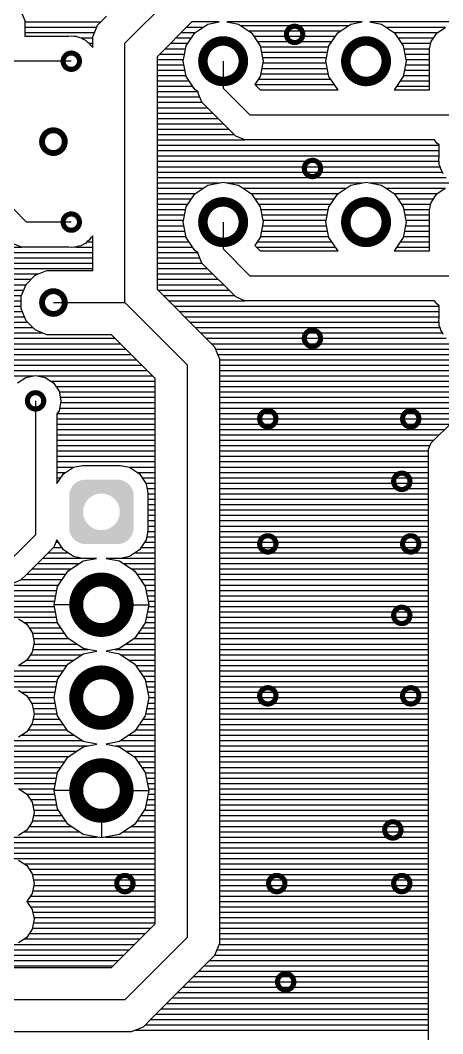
# Model space of a CAD drawing. Extents: x 295 to 953, y 10 to 290.
# Drawn here: x 726.1 to 756.1, y 118.4 to 190.4 of the extents above; entities that cross this region are included whole.
import ezdxf

# ---------------------------------------------------------------- set-up
doc = ezdxf.new("R2010")
doc.units = 0
doc.header["$LTSCALE"] = 5
doc.header["$MEASUREMENT"] = 0
doc.layers.get('0').update_dxf_attribs({"linetype": 'CONTINUOUS', "lineweight": 25})
doc.layers.add('130409_DV-DPH-A6_TOP', color=5, linetype='CONTINUOUS')

msp = doc.modelspace()

# ---------------------------------------------------------------- linework, layer by layer
for points, const_width in [([(744.997, 189.38, 1), (746.158, 189.38, 1)], 0.363), ([(739.059, 187.475, 1), (741.936, 187.475, 1)], 0.678), ([(749.219, 187.475, 1), (752.096, 187.475, 1)], 0.678), ([(729.122, 187.475, 1), (730.283, 187.475, 1)], 0.363), ([(727.625, 181.76, 1), (729.24, 181.76, 1)], 0.417), ([(746.267, 179.855, 1), (747.428, 179.855, 1)], 0.363), ([(739.059, 176.045, 1), (741.936, 176.045, 1)], 0.678), ([(749.219, 176.045, 1), (752.096, 176.045, 1)], 0.678), ([(729.122, 176.045, 1), (730.283, 176.045, 1)], 0.363), ([(727.625, 170.33, 1), (729.24, 170.33, 1)], 0.417), ([(746.267, 167.79, 1), (747.428, 167.79, 1)], 0.363), ([(726.582, 163.345, 1), (727.743, 163.345, 1)], 0.363), ([(743.092, 162.075, 1), (744.253, 162.075, 1)], 0.363), ([(753.252, 162.075, 1), (754.413, 162.075, 1)], 0.363), ([(752.617, 157.63, 1), (753.778, 157.63, 1)], 0.363), ([(743.092, 153.185, 1), (744.253, 153.185, 1)], 0.363), ([(753.252, 153.185, 1), (754.413, 153.185, 1)], 0.363), ([(730.053, 148.862, 1), (733.64, 148.862, 1)], 0.986), ([(752.617, 148.105, 1), (753.778, 148.105, 1)], 0.363), ([(730.053, 142.263, 1), (733.64, 142.263, 1)], 0.986), ([(743.092, 142.39, 1), (744.253, 142.39, 1)], 0.363), ([(753.252, 142.39, 1), (754.413, 142.39, 1)], 0.363), ([(730.053, 135.664, 1), (733.64, 135.664, 1)], 0.986), ([(751.982, 132.865, 1), (753.143, 132.865, 1)], 0.363), ([(732.932, 129.055, 1), (734.093, 129.055, 1)], 0.363), ([(743.727, 129.055, 1), (744.888, 129.055, 1)], 0.363), ([(752.617, 129.055, 1), (753.778, 129.055, 1)], 0.363), ([(744.362, 122.07, 1), (745.523, 122.07, 1)], 0.363)]:
    msp.add_lwpolyline(points, format="xyb", close=True, dxfattribs=dict(const_width=const_width))
for points in [[(730.282, 157.666), (730.303, 157.674), (733.411, 157.666), (733.388, 157.674)], [(730.303, 157.674), (730.347, 157.689), (733.388, 157.674), (733.347, 157.689)], [(730.347, 157.689), (730.368, 157.696), (733.347, 157.689), (733.323, 157.696)], [(730.368, 157.696), (730.412, 157.709), (733.323, 157.696), (733.282, 157.709)], [(730.412, 157.709), (730.433, 157.714), (733.282, 157.709), (733.257, 157.714)], [(730.433, 157.714), (730.479, 157.724), (733.257, 157.714), (733.216, 157.724)], [(730.479, 157.724), (730.5, 157.729), (733.216, 157.724), (733.19, 157.729)], [(730.5, 157.729), (730.547, 157.736), (733.19, 157.729), (733.148, 157.736)], [(730.547, 157.736), (730.567, 157.739), (733.148, 157.736), (733.121, 157.739)], [(730.567, 157.739), (730.617, 157.743), (733.121, 157.739), (733.081, 157.743)], [(730.617, 157.743), (730.635, 157.745), (733.081, 157.743), (733.048, 157.745)], [(730.635, 157.745), (730.695, 157.747), (733.048, 157.745), (733.013, 157.747)], [(730.695, 157.747), (730.703, 157.747), (733.013, 157.747), (732.989, 157.747)], [(729.611, 156.94), (729.618, 156.962), (734.082, 156.94), (734.074, 156.962)], [(729.618, 156.962), (729.633, 157.004), (734.074, 156.962), (734.06, 157.004)], [(729.633, 157.004), (729.641, 157.026), (734.06, 157.004), (734.051, 157.026)], [(729.641, 157.026), (729.659, 157.067), (734.051, 157.026), (734.034, 157.067)], [(729.659, 157.067), (729.668, 157.088), (734.034, 157.067), (734.024, 157.088)], [(729.668, 157.088), (729.688, 157.129), (734.024, 157.088), (734.005, 157.129)], [(729.688, 157.129), (729.699, 157.149), (734.005, 157.129), (733.993, 157.149)], [(729.699, 157.149), (729.722, 157.188), (733.993, 157.149), (733.972, 157.188)], [(729.722, 157.188), (729.733, 157.208), (733.972, 157.188), (733.959, 157.208)], [(729.733, 157.208), (729.758, 157.246), (733.959, 157.208), (733.935, 157.246)], [(729.758, 157.246), (729.771, 157.265), (733.935, 157.246), (733.921, 157.265)], [(729.771, 157.265), (729.798, 157.301), (733.921, 157.265), (733.895, 157.301)], [(729.798, 157.301), (729.812, 157.319), (733.895, 157.301), (733.88, 157.319)], [(729.812, 157.319), (729.841, 157.354), (733.88, 157.319), (733.852, 157.354)], [(729.841, 157.354), (729.856, 157.371), (733.852, 157.354), (733.836, 157.371)], [(729.856, 157.371), (729.888, 157.404), (733.836, 157.371), (733.806, 157.404)], [(729.888, 157.404), (729.903, 157.42), (733.806, 157.404), (733.789, 157.42)], [(729.903, 157.42), (729.937, 157.451), (733.789, 157.42), (733.757, 157.451)], [(729.937, 157.451), (729.953, 157.466), (733.757, 157.451), (733.738, 157.466)], [(729.953, 157.466), (729.989, 157.495), (733.738, 157.466), (733.705, 157.495)], [(729.989, 157.495), (730.006, 157.51), (733.705, 157.495), (733.686, 157.51)], [(730.006, 157.51), (730.043, 157.536), (733.686, 157.51), (733.65, 157.536)], [(730.043, 157.536), (730.061, 157.55), (733.65, 157.536), (733.63, 157.55)], [(730.061, 157.55), (730.1, 157.574), (733.63, 157.55), (733.594, 157.574)], [(730.1, 157.574), (730.119, 157.586), (733.594, 157.574), (733.573, 157.586)], [(730.119, 157.586), (730.159, 157.608), (733.573, 157.586), (733.535, 157.608)], [(730.159, 157.608), (730.179, 157.619), (733.535, 157.608), (733.513, 157.619)], [(730.179, 157.619), (730.22, 157.639), (733.513, 157.619), (733.474, 157.639)], [(730.22, 157.639), (730.24, 157.649), (733.474, 157.639), (733.452, 157.649)], [(730.24, 157.649), (730.282, 157.666), (733.452, 157.649), (733.411, 157.666)], [(729.56, 156.604), (729.561, 156.627), (731.226, 156.604), (731.272, 156.627)], [(729.56, 156.567), (729.56, 156.604), (731.163, 156.567), (731.226, 156.604)], [(729.56, 156.527), (729.56, 156.567), (731.102, 156.527), (731.163, 156.567)], [(729.56, 156.484), (729.56, 156.527), (731.043, 156.484), (731.102, 156.527)], [(729.56, 156.437), (729.56, 156.484), (730.988, 156.437), (731.043, 156.484)], [(729.56, 156.388), (729.56, 156.437), (730.934, 156.388), (730.988, 156.437)], [(729.56, 156.336), (729.56, 156.388), (730.884, 156.336), (730.934, 156.388)], [(729.56, 156.28), (729.56, 156.336), (730.837, 156.28), (730.884, 156.336)], [(729.56, 156.223), (729.56, 156.28), (730.792, 156.223), (730.837, 156.28)], [(729.561, 156.636), (729.562, 156.666), (731.29, 156.636), (731.357, 156.666)], [(729.561, 156.627), (729.561, 156.636), (731.272, 156.627), (731.29, 156.636)], [(729.562, 156.666), (729.564, 156.691), (731.357, 156.666), (731.425, 156.691)], [(729.564, 156.695), (729.566, 156.713), (731.438, 156.695), (731.494, 156.713)], [(729.564, 156.691), (729.564, 156.695), (731.425, 156.691), (731.438, 156.695)], [(729.566, 156.713), (729.568, 156.731), (731.494, 156.713), (731.565, 156.731)], [(729.568, 156.731), (729.569, 156.744), (731.565, 156.731), (731.636, 156.744)], [(729.569, 156.744), (729.57, 156.754), (731.636, 156.744), (731.708, 156.754)], [(729.57, 156.754), (729.571, 156.76), (731.708, 156.754), (731.781, 156.76)], [(729.571, 156.763), (729.579, 156.807), (734.121, 156.763), (734.114, 156.807)], [(729.571, 156.761), (729.571, 156.763), (734.121, 156.761), (734.121, 156.763)], [(729.571, 156.76), (729.571, 156.761), (731.781, 156.76), (731.853, 156.761)], [(729.579, 156.807), (729.583, 156.83), (734.114, 156.807), (734.109, 156.83)], [(729.583, 156.83), (729.593, 156.874), (734.109, 156.83), (734.1, 156.874)], [(729.593, 156.874), (729.598, 156.896), (734.1, 156.874), (734.094, 156.896)], [(729.598, 156.896), (729.611, 156.94), (734.094, 156.896), (734.082, 156.94)], [(731.926, 156.759), (731.853, 156.761), (734.121, 156.759), (734.121, 156.761)], [(731.999, 156.752), (731.926, 156.759), (734.122, 156.752), (734.121, 156.759)], [(732.07, 156.742), (731.999, 156.752), (734.124, 156.742), (734.122, 156.752)], [(732.08, 156.74), (732.07, 156.742), (734.124, 156.74), (734.124, 156.742)], [(732.142, 156.727), (732.08, 156.74), (734.125, 156.727), (734.124, 156.74)], [(732.212, 156.709), (732.142, 156.727), (734.127, 156.709), (734.125, 156.727)], [(732.281, 156.686), (732.212, 156.709), (734.129, 156.686), (734.127, 156.709)], [(732.319, 156.672), (732.281, 156.686), (734.13, 156.672), (734.129, 156.686)], [(732.349, 156.66), (732.319, 156.672), (734.131, 156.66), (734.13, 156.672)], [(732.415, 156.63), (732.349, 156.66), (734.132, 156.63), (734.131, 156.66)], [(732.466, 156.604), (732.415, 156.63), (734.132, 156.604), (734.132, 156.63)], [(732.48, 156.597), (732.466, 156.604), (734.132, 156.597), (734.132, 156.604)], [(732.542, 156.56), (732.48, 156.597), (734.132, 156.56), (734.132, 156.597)], [(732.602, 156.519), (732.542, 156.56), (734.132, 156.519), (734.132, 156.56)], [(732.66, 156.475), (732.602, 156.519), (734.132, 156.475), (734.132, 156.519)], [(732.716, 156.428), (732.66, 156.475), (734.132, 156.428), (734.132, 156.475)], [(732.768, 156.378), (732.716, 156.428), (734.132, 156.378), (734.132, 156.428)], [(732.818, 156.325), (732.768, 156.378), (734.132, 156.325), (734.132, 156.378)], [(732.865, 156.269), (732.818, 156.325), (734.132, 156.269), (734.132, 156.325)], [(732.909, 156.211), (732.865, 156.269), (734.132, 156.211), (734.132, 156.269)], [(729.56, 156.163), (729.56, 156.223), (730.751, 156.163), (730.792, 156.223)], [(729.56, 156.1), (729.56, 156.163), (730.714, 156.1), (730.751, 156.163)], [(729.56, 156.036), (729.56, 156.1), (730.68, 156.036), (730.714, 156.1)], [(729.56, 155.97), (729.56, 156.036), (730.65, 155.97), (730.68, 156.036)], [(729.56, 155.902), (729.56, 155.97), (730.623, 155.902), (730.65, 155.97)], [(729.56, 155.833), (729.56, 155.902), (730.6, 155.833), (730.623, 155.902)], [(729.56, 155.763), (729.56, 155.833), (730.581, 155.763), (730.6, 155.833)], [(729.56, 155.692), (729.56, 155.763), (730.567, 155.692), (730.581, 155.763)], [(729.56, 155.62), (729.56, 155.692), (730.556, 155.62), (730.567, 155.692)], [(729.56, 155.548), (729.56, 155.62), (730.549, 155.548), (730.556, 155.62)], [(729.56, 155.475), (729.56, 155.548), (730.546, 155.475), (730.549, 155.548)], [(732.949, 156.151), (732.909, 156.211), (734.132, 156.151), (734.132, 156.211)], [(732.986, 156.088), (732.949, 156.151), (734.132, 156.088), (734.132, 156.151)], [(733.019, 156.023), (732.986, 156.088), (734.132, 156.023), (734.132, 156.088)], [(733.048, 155.957), (733.019, 156.023), (734.132, 155.957), (734.132, 156.023)], [(733.074, 155.889), (733.048, 155.957), (734.132, 155.889), (734.132, 155.957)], [(733.096, 155.82), (733.074, 155.889), (734.132, 155.82), (734.132, 155.889)], [(733.114, 155.749), (733.096, 155.82), (734.132, 155.749), (734.132, 155.82)], [(733.129, 155.678), (733.114, 155.749), (734.132, 155.678), (734.132, 155.749)], [(733.139, 155.606), (733.129, 155.678), (734.132, 155.606), (734.132, 155.678)], [(733.145, 155.534), (733.139, 155.606), (734.132, 155.534), (734.132, 155.606)], [(733.147, 155.461), (733.145, 155.534), (734.132, 155.461), (734.132, 155.534)], [(729.56, 155.461), (729.56, 155.475), (730.546, 155.461), (730.546, 155.475)], [(729.56, 155.388), (729.56, 155.461), (730.548, 155.388), (730.546, 155.461)], [(729.56, 155.316), (729.56, 155.388), (730.554, 155.316), (730.548, 155.388)], [(729.56, 155.244), (729.56, 155.316), (730.564, 155.244), (730.554, 155.316)], [(729.56, 155.172), (729.56, 155.244), (730.578, 155.172), (730.564, 155.244)], [(729.56, 155.102), (729.56, 155.172), (730.596, 155.102), (730.578, 155.172)], [(729.56, 155.033), (729.56, 155.102), (730.618, 155.033), (730.596, 155.102)], [(729.56, 154.965), (729.56, 155.033), (730.644, 154.965), (730.618, 155.033)], [(729.56, 154.898), (729.56, 154.965), (730.674, 154.898), (730.644, 154.965)], [(729.56, 154.834), (729.56, 154.898), (730.707, 154.834), (730.674, 154.898)], [(729.56, 154.771), (729.56, 154.834), (730.744, 154.771), (730.707, 154.834)], [(732.941, 154.759), (732.979, 154.821), (734.132, 154.759), (734.132, 154.821)], [(732.979, 154.821), (733.013, 154.886), (734.132, 154.821), (734.132, 154.886)], [(733.013, 154.886), (733.043, 154.952), (734.132, 154.886), (734.132, 154.952)], [(733.043, 154.952), (733.07, 155.019), (734.132, 154.952), (734.132, 155.019)], [(733.07, 155.019), (733.092, 155.088), (734.132, 155.019), (734.132, 155.088)], [(733.092, 155.088), (733.111, 155.159), (734.132, 155.088), (734.132, 155.159)], [(733.111, 155.159), (733.126, 155.23), (734.132, 155.159), (734.132, 155.23)], [(733.126, 155.23), (733.137, 155.302), (734.132, 155.23), (734.132, 155.302)], [(733.137, 155.302), (733.144, 155.374), (734.132, 155.302), (734.132, 155.374)], [(733.144, 155.374), (733.147, 155.447), (734.132, 155.374), (734.132, 155.447)], [(733.147, 155.447), (733.147, 155.461), (734.132, 155.447), (734.132, 155.461)], [(729.56, 154.711), (729.56, 154.771), (730.784, 154.711), (730.744, 154.771)], [(729.56, 154.652), (729.56, 154.711), (730.828, 154.652), (730.784, 154.711)], [(729.56, 154.597), (729.56, 154.652), (730.874, 154.597), (730.828, 154.652)], [(729.56, 154.544), (729.56, 154.597), (730.924, 154.544), (730.874, 154.597)], [(729.56, 154.494), (729.56, 154.544), (730.977, 154.494), (730.924, 154.544)], [(729.56, 154.447), (729.56, 154.494), (731.032, 154.447), (730.977, 154.494)], [(729.56, 154.403), (729.56, 154.447), (731.09, 154.403), (731.032, 154.447)], [(729.56, 154.362), (729.56, 154.403), (731.151, 154.362), (731.09, 154.403)], [(729.56, 154.325), (729.56, 154.362), (731.213, 154.325), (731.151, 154.362)], [(729.56, 154.318), (729.56, 154.325), (731.227, 154.318), (731.213, 154.325)], [(729.561, 154.291), (729.56, 154.318), (731.277, 154.291), (731.227, 154.318)], [(729.562, 154.261), (729.561, 154.291), (731.344, 154.261), (731.277, 154.291)], [(729.562, 154.25), (729.562, 154.261), (731.374, 154.25), (731.344, 154.261)], [(729.564, 154.235), (729.562, 154.25), (731.411, 154.235), (731.374, 154.25)], [(729.566, 154.213), (729.564, 154.235), (731.481, 154.213), (731.411, 154.235)], [(729.567, 154.194), (729.566, 154.213), (731.551, 154.194), (731.481, 154.213)], [(729.568, 154.182), (729.567, 154.194), (731.612, 154.182), (731.551, 154.194)], [(729.569, 154.18), (729.568, 154.182), (731.622, 154.18), (731.612, 154.182)], [(729.57, 154.169), (729.569, 154.18), (731.694, 154.169), (731.622, 154.18)], [(729.571, 154.163), (729.57, 154.169), (731.767, 154.163), (731.694, 154.169)], [(729.572, 154.16), (729.571, 154.163), (731.839, 154.16), (731.767, 154.163)], [(729.572, 154.159), (729.572, 154.16), (734.121, 154.159), (734.121, 154.16)], [(729.579, 154.114), (729.572, 154.159), (734.114, 154.114), (734.121, 154.159)], [(729.583, 154.092), (729.579, 154.114), (734.11, 154.092), (734.114, 154.114)], [(729.593, 154.048), (729.583, 154.092), (734.099, 154.048), (734.11, 154.092)], [(731.839, 154.16), (731.912, 154.162), (734.121, 154.16), (734.122, 154.162)], [(731.912, 154.162), (731.984, 154.168), (734.122, 154.162), (734.122, 154.168)], [(731.984, 154.168), (732.056, 154.177), (734.122, 154.168), (734.123, 154.177)], [(732.056, 154.177), (732.128, 154.191), (734.123, 154.177), (734.125, 154.191)], [(732.128, 154.191), (732.198, 154.209), (734.125, 154.191), (734.127, 154.209)], [(732.198, 154.209), (732.255, 154.226), (734.127, 154.209), (734.129, 154.226)], [(732.255, 154.226), (732.268, 154.231), (734.129, 154.226), (734.129, 154.231)], [(732.268, 154.231), (732.336, 154.256), (734.129, 154.231), (734.13, 154.256)], [(732.336, 154.256), (732.402, 154.285), (734.13, 154.256), (734.132, 154.285)], [(732.402, 154.285), (732.421, 154.295), (734.132, 154.285), (734.132, 154.295)], [(732.421, 154.295), (732.467, 154.318), (734.132, 154.295), (734.132, 154.318)], [(732.467, 154.318), (732.53, 154.355), (734.132, 154.318), (734.132, 154.355)], [(732.53, 154.355), (732.591, 154.394), (734.132, 154.355), (734.132, 154.394)], [(732.591, 154.394), (732.649, 154.438), (734.132, 154.394), (734.132, 154.438)], [(732.649, 154.438), (732.705, 154.484), (734.132, 154.438), (734.132, 154.484)], [(732.705, 154.484), (732.758, 154.534), (734.132, 154.484), (734.132, 154.534)], [(732.758, 154.534), (732.809, 154.586), (734.132, 154.534), (734.132, 154.586)], [(732.809, 154.586), (732.856, 154.641), (734.132, 154.586), (734.132, 154.641)], [(732.856, 154.641), (732.9, 154.699), (734.132, 154.641), (734.132, 154.699)], [(732.9, 154.699), (732.941, 154.759), (734.132, 154.699), (734.132, 154.759)], [(729.599, 154.025), (729.593, 154.048), (734.094, 154.025), (734.099, 154.048)], [(729.611, 153.982), (729.599, 154.025), (734.081, 153.982), (734.094, 154.025)], [(729.618, 153.96), (729.611, 153.982), (734.075, 153.96), (734.081, 153.982)], [(729.633, 153.918), (729.618, 153.96), (734.059, 153.918), (734.075, 153.96)], [(729.642, 153.896), (729.633, 153.918), (734.052, 153.896), (734.059, 153.918)], [(729.658, 153.854), (729.642, 153.896), (734.034, 153.854), (734.052, 153.896)], [(729.669, 153.833), (729.658, 153.854), (734.025, 153.833), (734.034, 153.854)], [(729.688, 153.793), (729.669, 153.833), (734.004, 153.793), (734.025, 153.833)], [(729.699, 153.772), (729.688, 153.793), (733.994, 153.772), (734.004, 153.793)], [(729.721, 153.733), (729.699, 153.772), (733.971, 153.733), (733.994, 153.772)], [(729.734, 153.714), (729.721, 153.733), (733.959, 153.714), (733.971, 153.733)], [(729.758, 153.676), (729.734, 153.714), (733.934, 153.676), (733.959, 153.714)], [(729.771, 153.657), (729.758, 153.676), (733.922, 153.657), (733.934, 153.676)], [(729.798, 153.621), (729.771, 153.657), (733.895, 153.621), (733.922, 153.657)], [(729.813, 153.602), (729.798, 153.621), (733.881, 153.602), (733.895, 153.621)], [(729.841, 153.568), (729.813, 153.602), (733.851, 153.568), (733.881, 153.602)], [(729.857, 153.551), (729.841, 153.568), (733.836, 153.551), (733.851, 153.568)], [(729.887, 153.518), (729.857, 153.551), (733.805, 153.518), (733.836, 153.551)], [(729.904, 153.501), (729.887, 153.518), (733.789, 153.501), (733.805, 153.518)], [(729.936, 153.471), (729.904, 153.501), (733.756, 153.471), (733.789, 153.501)], [(729.954, 153.455), (729.936, 153.471), (733.739, 153.455), (733.756, 153.471)], [(729.988, 153.426), (729.954, 153.455), (733.704, 153.426), (733.739, 153.455)], [(730.007, 153.412), (729.988, 153.426), (733.686, 153.412), (733.704, 153.426)], [(730.042, 153.385), (730.007, 153.412), (733.65, 153.385), (733.686, 153.412)], [(730.062, 153.372), (730.042, 153.385), (733.631, 153.372), (733.65, 153.385)], [(730.099, 153.348), (730.062, 153.372), (733.593, 153.348), (733.631, 153.372)], [(730.12, 153.336), (730.099, 153.348), (733.574, 153.336), (733.593, 153.348)], [(730.158, 153.313), (730.12, 153.336), (733.534, 153.313), (733.574, 153.336)], [(730.18, 153.302), (730.158, 153.313), (733.514, 153.302), (733.534, 153.313)], [(730.219, 153.283), (730.18, 153.302), (733.473, 153.283), (733.514, 153.302)], [(730.241, 153.273), (730.219, 153.283), (733.453, 153.273), (733.473, 153.283)], [(730.281, 153.256), (730.241, 153.273), (733.41, 153.256), (733.453, 153.273)], [(730.304, 153.247), (730.281, 153.256), (733.39, 153.247), (733.41, 153.256)], [(730.345, 153.232), (730.304, 153.247), (733.346, 153.232), (733.39, 153.247)], [(730.369, 153.225), (730.345, 153.232), (733.325, 153.225), (733.346, 153.232)], [(730.411, 153.213), (730.369, 153.225), (733.28, 153.213), (733.325, 153.225)], [(730.435, 153.207), (730.411, 153.213), (733.259, 153.207), (733.28, 153.213)], [(730.477, 153.197), (730.435, 153.207), (733.213, 153.197), (733.259, 153.207)], [(730.503, 153.193), (730.477, 153.197), (733.193, 153.193), (733.213, 153.197)], [(730.544, 153.186), (730.503, 153.193), (733.145, 153.186), (733.193, 153.193)], [(730.572, 153.183), (730.544, 153.186), (733.125, 153.183), (733.145, 153.186)], [(730.612, 153.179), (730.572, 153.183), (733.076, 153.179), (733.125, 153.183)], [(730.644, 153.177), (730.612, 153.179), (733.057, 153.177), (733.076, 153.179)], [(730.68, 153.175), (730.644, 153.177), (732.997, 153.175), (733.057, 153.177)], [(730.703, 153.175), (730.68, 153.175), (732.989, 153.175), (732.997, 153.175)]]:
    msp.add_solid(points)
at = {"layer": '130409_DV-DPH-A6_TOP', "color": 7}
for p, q in [((733.513, 188.745), (737.323, 192.555)), ((726.126, 191.021), (726.401, 190.366)), ((726.401, 190.366), (726.401, 189.253)), ((726.401, 190.269), (731.801, 190.269)), ((731.572, 190.035), (732.217, 190.68)), ((738.267, 190.269), (735.799, 187.795)), ((740.218, 190.269), (738.267, 190.269)), ((738.481, 189.487), (739.405, 190.106)), ((739.405, 190.106), (740.218, 190.269)), ((750.378, 190.269), (740.772, 190.269)), ((740.772, 190.269), (741.585, 190.106)), ((741.585, 190.106), (742.509, 189.487)), ((748.641, 189.487), (749.565, 190.106)), ((749.565, 190.106), (750.378, 190.269)), ((767.62, 190.269), (750.932, 190.269)), ((750.932, 190.269), (751.745, 190.106)), ((751.745, 190.106), (752.669, 189.487)), ((726.401, 189.888), (731.511, 189.888)), ((726.401, 189.507), (731.354, 189.507)), ((731.227, 189.197), (731.572, 190.035)), ((737.505, 189.507), (738.506, 189.507)), ((737.861, 188.562), (738.481, 189.487)), ((737.886, 189.888), (739.075, 189.888)), ((741.722, 190.015), (749.428, 190.015)), ((742.291, 189.634), (748.859, 189.634)), ((742.509, 189.487), (743.129, 188.562)), ((748.021, 188.562), (748.641, 189.487)), ((752.075, 189.888), (756.312, 189.888)), ((752.644, 189.507), (755.717, 189.507)), ((752.669, 189.487), (753.289, 188.562)), ((755.275, 188.877), (755.677, 189.477)), ((755.677, 189.477), (756.276, 189.878)), ((726.401, 189.253), (729.525, 189.253)), ((729.525, 189.253), (729.703, 189.283)), ((729.703, 189.283), (729.875, 189.253)), ((729.875, 189.253), (730.053, 189.253)), ((730.053, 189.253), (730.221, 189.182)), ((730.221, 189.182), (730.393, 189.146)), ((730.393, 189.146), (730.541, 189.05)), ((730.429, 189.126), (731.227, 189.126)), ((730.541, 189.05), (730.708, 188.979)), ((730.708, 188.979), (730.835, 188.852)), ((730.835, 188.852), (730.983, 188.755)), ((730.983, 188.755), (731.079, 188.608)), ((730.988, 188.745), (731.227, 188.745)), ((731.227, 188.44), (731.227, 189.197)), ((733.513, 170.33), (733.513, 188.745)), ((736.743, 188.745), (737.983, 188.745)), ((737.124, 189.126), (738.237, 189.126)), ((742.667, 189.253), (748.483, 189.253)), ((742.921, 188.872), (748.229, 188.872)), ((752.913, 189.126), (755.438, 189.126)), ((753.167, 188.745), (755.25, 188.745)), ((755.169, 188.349), (755.275, 188.877)), ((731.079, 188.608), (731.206, 188.481)), ((731.206, 188.481), (731.227, 188.44)), ((735.981, 187.983), (737.749, 187.983)), ((736.362, 188.364), (737.825, 188.364)), ((737.648, 187.475), (737.861, 188.562)), ((743.129, 188.562), (743.342, 187.475)), ((743.139, 188.491), (748.011, 188.491)), ((743.215, 188.11), (747.935, 188.11)), ((747.808, 187.475), (748.021, 188.562)), ((753.289, 188.562), (753.502, 187.475)), ((753.325, 188.364), (755.174, 188.364)), ((753.401, 187.983), (755.169, 187.983)), ((755.169, 185.443), (755.169, 188.349)), ((729.703, 187.475), (724.623, 187.475)), ((735.799, 187.795), (735.799, 171.275)), ((735.799, 187.602), (737.673, 187.602)), ((735.799, 187.221), (737.698, 187.221)), ((737.861, 186.383), (737.648, 187.475)), ((740.498, 187.475), (740.498, 185.57)), ((743.342, 187.475), (743.129, 186.383)), ((743.292, 187.729), (747.858, 187.729)), ((743.317, 187.348), (747.833, 187.348)), ((748.021, 186.383), (747.808, 187.475)), ((753.502, 187.475), (753.289, 186.383)), ((753.452, 187.221), (755.169, 187.221)), ((753.477, 187.602), (755.169, 187.602)), ((735.799, 186.84), (737.775, 186.84)), ((743.165, 186.586), (747.985, 186.586)), ((743.241, 186.967), (747.909, 186.967)), ((753.375, 186.84), (755.169, 186.84)), ((735.799, 186.459), (737.851, 186.459)), ((735.799, 186.078), (738.069, 186.078)), ((738.481, 185.458), (737.861, 186.383)), ((743.129, 186.383), (742.753, 185.824)), ((742.753, 185.824), (748.397, 185.824)), ((742.753, 185.824), (743.134, 185.443)), ((743.007, 186.205), (748.143, 186.205)), ((748.641, 185.458), (748.021, 186.383)), ((753.289, 186.383), (752.669, 185.458)), ((753.081, 186.078), (755.169, 186.078)), ((753.299, 186.459), (755.169, 186.459)), ((735.799, 185.697), (738.323, 185.697)), ((735.799, 185.316), (738.699, 185.316)), ((738.72, 185.301), (738.481, 185.458)), ((738.72, 185.214), (738.72, 185.301)), ((738.989, 184.559), (738.72, 185.214)), ((740.498, 185.57), (742.403, 183.665)), ((743.134, 185.443), (748.666, 185.443)), ((743.134, 185.443), (748.666, 185.443)), ((748.666, 185.443), (748.641, 185.458)), ((752.669, 185.458), (752.644, 185.443)), ((752.644, 185.443), (755.169, 185.443)), ((752.827, 185.697), (755.169, 185.697)), ((735.799, 184.935), (738.831, 184.935)), ((735.799, 184.554), (738.999, 184.554)), ((739.487, 184.061), (738.989, 184.559)), ((735.799, 184.173), (739.38, 184.173)), ((735.799, 183.792), (739.761, 183.792)), ((740.894, 182.654), (739.487, 184.061)), ((742.403, 183.665), (757.785, 183.665)), ((735.799, 183.411), (740.142, 183.411)), ((735.799, 183.03), (740.523, 183.03)), ((735.799, 182.649), (740.904, 182.649)), ((735.799, 182.268), (741.285, 182.268)), ((741.392, 182.156), (740.894, 182.654)), ((742.047, 181.887), (741.392, 182.156)), ((735.799, 181.887), (742.047, 181.887)), ((735.799, 181.506), (755.865, 181.506)), ((755.524, 181.887), (742.047, 181.887)), ((755.677, 181.658), (755.524, 181.887)), ((755.865, 181.531), (755.677, 181.658)), ((755.865, 180.663), (755.865, 181.531)), ((735.799, 181.125), (755.865, 181.125)), ((735.799, 180.744), (755.865, 180.744)), ((735.799, 180.363), (755.854, 180.363)), ((755.829, 180.49), (755.865, 180.663)), ((755.865, 180.312), (755.829, 180.49)), ((755.865, 180.134), (755.865, 180.312)), ((755.931, 179.967), (755.865, 180.134)), ((735.799, 179.982), (755.926, 179.982)), ((735.799, 179.601), (756.083, 179.601)), ((755.966, 179.794), (755.931, 179.967)), ((756.063, 179.647), (755.966, 179.794)), ((756.134, 179.479), (756.063, 179.647)), ((735.799, 179.22), (756.352, 179.22)), ((735.799, 178.839), (740.218, 178.839)), ((738.481, 178.057), (739.405, 178.676)), ((739.405, 178.676), (740.498, 178.89)), ((740.498, 178.89), (741.585, 178.676)), ((740.772, 178.839), (750.378, 178.839)), ((741.585, 178.676), (742.509, 178.057)), ((748.641, 178.057), (749.565, 178.676)), ((749.565, 178.676), (750.658, 178.89)), ((750.658, 178.89), (751.745, 178.676)), ((750.932, 178.839), (756.911, 178.839)), ((751.745, 178.676), (752.669, 178.057)), ((726.528, 176.045), (724.623, 177.95)), ((735.799, 178.458), (739.075, 178.458)), ((735.799, 178.077), (738.506, 178.077)), ((737.861, 177.132), (738.481, 178.057)), ((741.915, 178.458), (749.235, 178.458)), ((742.484, 178.077), (748.666, 178.077)), ((742.509, 178.057), (743.129, 177.132)), ((748.021, 177.132), (748.641, 178.057)), ((752.075, 178.458), (756.312, 178.458)), ((752.644, 178.077), (755.717, 178.077)), ((752.669, 178.057), (753.289, 177.132)), ((755.275, 177.447), (755.677, 178.047)), ((755.677, 178.047), (756.276, 178.448)), ((735.799, 177.696), (738.237, 177.696)), ((735.799, 177.315), (737.983, 177.315)), ((737.648, 176.045), (737.861, 177.132)), ((742.753, 177.696), (748.397, 177.696)), ((743.007, 177.315), (748.143, 177.315)), ((743.129, 177.132), (743.342, 176.045)), ((747.808, 176.045), (748.021, 177.132)), ((752.913, 177.696), (755.438, 177.696)), ((753.167, 177.315), (755.25, 177.315)), ((753.289, 177.132), (753.502, 176.045)), ((755.169, 176.919), (755.275, 177.447)), ((735.799, 176.934), (737.825, 176.934)), ((735.799, 176.553), (737.749, 176.553)), ((743.165, 176.934), (747.985, 176.934)), ((743.241, 176.553), (747.909, 176.553)), ((753.325, 176.934), (755.174, 176.934)), ((753.401, 176.553), (755.169, 176.553)), ((755.169, 174.013), (755.169, 176.919)), ((729.703, 176.045), (726.528, 176.045)), ((735.799, 176.172), (737.673, 176.172)), ((735.799, 175.791), (737.698, 175.791)), ((737.861, 174.953), (737.648, 176.045)), ((740.498, 176.045), (740.498, 174.14)), ((743.342, 176.045), (743.129, 174.953)), ((743.292, 175.791), (747.858, 175.791)), ((743.317, 176.172), (747.833, 176.172)), ((748.021, 174.953), (747.808, 176.045)), ((753.502, 176.045), (753.289, 174.953)), ((753.452, 175.791), (755.169, 175.791)), ((753.477, 176.172), (755.169, 176.172)), ((731.206, 175.034), (731.079, 174.907)), ((731.196, 175.029), (731.227, 175.029)), ((731.227, 175.075), (731.206, 175.034)), ((731.227, 172.616), (731.227, 175.075)), ((735.799, 175.41), (737.775, 175.41)), ((735.799, 175.029), (737.851, 175.029)), ((738.481, 174.028), (737.861, 174.953)), ((743.129, 174.953), (742.753, 174.394)), ((743.139, 175.029), (748.011, 175.029)), ((743.215, 175.41), (747.935, 175.41)), ((748.641, 174.028), (748.021, 174.953)), ((753.289, 174.953), (752.669, 174.028)), ((753.299, 175.029), (755.169, 175.029)), ((753.375, 175.41), (755.169, 175.41)), ((722.042, 174.267), (726.172, 174.267)), ((726.172, 174.267), (725.517, 174.536)), ((729.525, 174.267), (726.172, 174.267)), ((729.703, 174.231), (729.525, 174.267)), ((729.875, 174.267), (729.703, 174.231)), ((730.053, 174.267), (729.875, 174.267)), ((730.221, 174.333), (730.053, 174.267)), ((730.053, 174.267), (731.227, 174.267)), ((730.393, 174.369), (730.221, 174.333)), ((730.541, 174.465), (730.393, 174.369)), ((730.708, 174.536), (730.541, 174.465)), ((730.835, 174.663), (730.708, 174.536)), ((730.815, 174.648), (731.227, 174.648)), ((730.983, 174.76), (730.835, 174.663)), ((731.079, 174.907), (730.983, 174.76)), ((735.799, 174.648), (738.069, 174.648)), ((735.799, 174.267), (738.323, 174.267)), ((742.753, 174.394), (743.134, 174.013)), ((742.88, 174.267), (748.483, 174.267)), ((742.921, 174.648), (748.229, 174.648)), ((752.827, 174.267), (755.169, 174.267)), ((753.081, 174.648), (755.169, 174.648)), ((721.514, 173.886), (731.227, 173.886)), ((735.799, 173.886), (738.699, 173.886)), ((738.72, 173.871), (738.481, 174.028)), ((738.72, 173.784), (738.72, 173.871)), ((738.989, 173.129), (738.72, 173.784)), ((740.498, 174.14), (742.403, 172.235)), ((743.134, 174.013), (748.666, 174.013)), ((748.666, 174.013), (748.641, 174.028)), ((752.669, 174.028), (752.644, 174.013)), ((752.644, 174.013), (755.169, 174.013)), ((710.993, 173.124), (731.227, 173.124)), ((720.426, 173.505), (731.227, 173.505)), ((735.799, 173.505), (738.831, 173.505)), ((735.799, 173.124), (738.999, 173.124)), ((739.487, 172.631), (738.989, 173.129)), ((711.059, 172.743), (731.227, 172.743)), ((711.059, 172.362), (727.361, 172.362)), ((726.492, 171.62), (727.137, 172.265)), ((727.137, 172.265), (727.975, 172.616)), ((727.975, 172.616), (731.227, 172.616)), ((735.799, 172.743), (739.38, 172.743)), ((735.799, 172.362), (739.761, 172.362)), ((740.894, 171.224), (739.487, 172.631)), ((742.403, 172.235), (757.785, 172.235)), ((711.059, 171.981), (726.848, 171.981)), ((711.059, 171.6), (726.482, 171.6)), ((726.147, 170.782), (726.492, 171.62)), ((735.799, 171.981), (740.142, 171.981)), ((735.799, 171.6), (740.523, 171.6)), ((710.83, 170.838), (726.167, 170.838)), ((711.008, 171.219), (726.324, 171.219)), ((726.147, 169.873), (726.147, 170.782)), ((735.799, 171.275), (739.248, 167.82)), ((735.854, 171.219), (740.904, 171.219)), ((736.235, 170.838), (741.285, 170.838)), ((741.392, 170.726), (740.894, 171.224)), ((742.047, 170.457), (741.392, 170.726)), ((710.526, 170.457), (726.147, 170.457)), ((710.526, 170.076), (726.147, 170.076)), ((728.433, 170.33), (733.513, 170.33)), ((733.513, 170.33), (737.958, 165.885)), ((736.616, 170.457), (742.047, 170.457)), ((736.997, 170.076), (755.865, 170.076)), ((755.524, 170.457), (742.047, 170.457)), ((755.677, 170.228), (755.524, 170.457)), ((755.865, 170.101), (755.677, 170.228)), ((755.865, 169.233), (755.865, 170.101)), ((710.526, 169.314), (726.375, 169.314)), ((710.556, 169.695), (726.218, 169.695)), ((726.492, 169.035), (726.147, 169.873)), ((737.378, 169.695), (755.865, 169.695)), ((737.759, 169.314), (755.865, 169.314)), ((755.829, 169.06), (755.865, 169.233)), ((710.526, 168.933), (726.594, 168.933)), ((723.16, 168.552), (726.975, 168.552)), ((727.137, 168.389), (726.492, 169.035)), ((738.14, 168.933), (755.854, 168.933)), ((738.521, 168.552), (755.926, 168.552)), ((755.865, 168.882), (755.829, 169.06)), ((755.865, 168.704), (755.865, 168.882)), ((755.931, 168.537), (755.865, 168.704)), ((755.966, 168.364), (755.931, 168.537)), ((723.581, 168.171), (727.671, 168.171)), ((723.835, 167.79), (732.817, 167.79)), ((727.975, 168.044), (727.137, 168.389)), ((732.563, 168.044), (727.975, 168.044)), ((735.672, 164.935), (732.563, 168.044)), ((738.902, 168.171), (756.083, 168.171)), ((739.248, 167.82), (739.893, 167.175)), ((739.283, 167.79), (756.352, 167.79)), ((756.063, 168.217), (755.966, 168.364)), ((756.134, 168.049), (756.063, 168.217)), ((723.957, 167.409), (733.198, 167.409)), ((739.664, 167.409), (756.911, 167.409)), ((739.893, 167.175), (740.244, 166.337)), ((724.023, 167.028), (733.579, 167.028)), ((724.023, 166.647), (733.96, 166.647)), ((739.954, 167.028), (767.803, 167.028)), ((740.111, 166.647), (767.803, 166.647)), ((740.244, 166.337), (740.244, 125.697)), ((724.023, 166.266), (734.341, 166.266)), ((724.023, 165.885), (734.722, 165.885)), ((737.958, 125.245), (737.958, 165.885)), ((740.244, 166.266), (767.803, 166.266)), ((740.244, 165.885), (767.803, 165.885)), ((724.023, 165.504), (735.103, 165.504)), ((724.023, 165.123), (726.985, 165.123)), ((725.877, 164.625), (726.467, 165.016)), ((726.467, 165.016), (727.163, 165.153)), ((727.163, 165.153), (727.853, 165.016)), ((727.335, 165.123), (735.484, 165.123)), ((727.853, 165.016), (728.443, 164.625)), ((735.672, 126.19), (735.672, 164.935)), ((740.244, 165.504), (767.803, 165.504)), ((740.244, 165.123), (767.803, 165.123)), ((728.27, 164.742), (735.672, 164.742)), ((728.443, 164.625), (728.834, 164.036)), ((728.621, 164.361), (735.672, 164.361)), ((740.244, 164.742), (767.803, 164.742)), ((740.244, 164.361), (767.803, 164.361)), ((728.834, 164.036), (728.971, 163.345)), ((728.844, 163.98), (735.672, 163.98)), ((728.92, 163.599), (735.672, 163.599)), ((740.244, 163.98), (767.691, 163.98)), ((740.244, 163.599), (767.422, 163.599)), ((727.163, 163.345), (727.163, 153.82)), ((728.971, 163.345), (728.834, 162.649)), ((728.869, 162.837), (735.672, 162.837)), ((728.946, 163.218), (735.672, 163.218)), ((740.244, 163.218), (767.041, 163.218)), ((740.244, 162.837), (766.66, 162.837)), ((728.834, 162.649), (728.687, 162.426)), ((728.687, 162.426), (728.687, 157.473)), ((728.687, 162.075), (735.672, 162.075)), ((728.707, 162.456), (735.672, 162.456)), ((740.244, 162.456), (766.279, 162.456)), ((740.244, 162.075), (765.633, 162.075)), ((728.687, 161.694), (735.672, 161.694)), ((728.687, 161.313), (735.672, 161.313)), ((740.244, 161.694), (756.621, 161.694)), ((740.244, 161.313), (756.24, 161.313)), ((755.285, 160.353), (756.82, 161.887)), ((728.687, 160.932), (735.672, 160.932)), ((740.244, 160.932), (755.859, 160.932)), ((728.687, 160.551), (735.672, 160.551)), ((728.687, 160.17), (735.672, 160.17)), ((740.244, 160.551), (755.478, 160.551)), ((740.244, 160.17), (755.209, 160.17)), ((755.097, 159.906), (755.285, 160.353)), ((755.103, 146.2), (755.097, 159.906)), ((728.687, 159.789), (735.672, 159.789)), ((728.687, 159.408), (735.672, 159.408)), ((740.244, 159.789), (755.097, 159.789)), ((740.244, 159.408), (755.097, 159.408)), ((728.687, 159.027), (735.672, 159.027)), ((728.687, 158.646), (729.88, 158.646)), ((729.144, 158.163), (729.86, 158.641)), ((729.86, 158.641), (730.49, 158.763)), ((730.49, 158.763), (733.203, 158.763)), ((733.203, 158.763), (733.833, 158.641)), ((733.807, 158.646), (735.672, 158.646)), ((733.833, 158.641), (734.544, 158.163)), ((740.244, 159.027), (755.097, 159.027)), ((740.244, 158.646), (755.097, 158.646)), ((728.687, 158.265), (729.296, 158.265)), ((728.687, 157.473), (729.144, 158.163)), ((728.687, 157.884), (728.956, 157.884)), ((734.396, 158.265), (735.672, 158.265)), ((734.544, 158.163), (735.021, 157.447)), ((734.732, 157.884), (735.672, 157.884)), ((740.244, 158.265), (755.097, 158.265)), ((740.244, 157.884), (755.097, 157.884)), ((728.687, 157.503), (728.702, 157.503)), ((734.986, 157.503), (735.672, 157.503)), ((735.021, 157.447), (735.148, 156.817)), ((735.087, 157.122), (735.672, 157.122)), ((740.244, 157.503), (755.097, 157.503)), ((740.244, 157.122), (755.097, 157.122)), ((735.148, 156.817), (735.148, 154.104)), ((735.148, 156.741), (735.672, 156.741)), ((735.148, 156.36), (735.672, 156.36)), ((740.244, 156.741), (755.097, 156.741)), ((740.244, 156.36), (755.097, 156.36)), ((735.148, 155.979), (735.672, 155.979)), ((735.148, 155.598), (735.672, 155.598)), ((740.244, 155.979), (755.097, 155.979)), ((740.244, 155.598), (755.097, 155.598)), ((735.148, 155.217), (735.672, 155.217)), ((735.148, 154.836), (735.672, 154.836)), ((740.244, 155.217), (755.097, 155.217)), ((740.244, 154.836), (755.097, 154.836)), ((735.148, 154.104), (735.021, 153.475)), ((735.138, 154.074), (735.672, 154.074)), ((735.148, 154.455), (735.672, 154.455)), ((740.244, 154.455), (755.097, 154.455)), ((740.244, 154.074), (755.097, 154.074)), ((727.163, 153.82), (725.242, 151.9)), ((728.666, 153.475), (728.453, 152.956)), ((729.144, 152.763), (728.666, 153.475)), ((735.021, 153.475), (734.544, 152.763)), ((735.062, 153.693), (735.672, 153.693)), ((740.244, 153.693), (755.097, 153.693)), ((728.453, 152.956), (726.533, 151.036)), ((728.427, 152.931), (729.037, 152.931)), ((728.6, 153.312), (728.778, 153.312)), ((729.86, 152.286), (729.144, 152.763)), ((734.544, 152.763), (733.833, 152.286)), ((734.656, 152.931), (735.672, 152.931)), ((734.91, 153.312), (735.672, 153.312)), ((740.244, 153.312), (755.097, 153.312)), ((740.244, 152.931), (755.097, 152.931)), ((727.665, 152.169), (730.459, 152.169)), ((728.046, 152.55), (729.469, 152.55)), ((729.464, 151.244), (730.556, 151.971)), ((730.49, 152.159), (729.86, 152.286)), ((731.501, 152.159), (730.49, 152.159)), ((730.556, 151.971), (731.501, 152.159)), ((733.203, 152.159), (732.192, 152.159)), ((732.192, 152.159), (733.132, 151.971)), ((733.132, 151.971), (734.224, 151.244)), ((733.833, 152.286), (733.203, 152.159)), ((733.233, 152.169), (735.672, 152.169)), ((734.224, 152.55), (735.672, 152.55)), ((740.244, 152.55), (755.097, 152.55)), ((740.244, 152.169), (755.097, 152.169)), ((726.903, 151.407), (729.708, 151.407)), ((727.284, 151.788), (730.277, 151.788)), ((728.732, 150.152), (729.464, 151.244)), ((733.416, 151.788), (735.672, 151.788)), ((733.985, 151.407), (735.672, 151.407)), ((734.224, 151.244), (734.955, 150.152)), ((740.244, 151.788), (755.097, 151.788)), ((740.244, 151.407), (755.097, 151.407)), ((726.101, 150.604), (725.542, 150.376)), ((726.533, 151.036), (726.101, 150.604)), ((726.141, 150.645), (729.062, 150.645)), ((726.522, 151.026), (729.316, 151.026)), ((734.371, 151.026), (735.672, 151.026)), ((734.625, 150.645), (735.672, 150.645)), ((740.244, 151.026), (755.097, 151.026)), ((740.244, 150.645), (755.097, 150.645)), ((723.749, 149.883), (728.681, 149.883)), ((723.932, 150.264), (728.808, 150.264)), ((728.478, 148.862), (728.732, 150.152)), ((734.879, 150.264), (735.672, 150.264)), ((734.955, 150.152), (735.209, 148.862)), ((735.011, 149.883), (735.672, 149.883)), ((740.244, 150.264), (755.097, 150.264)), ((740.244, 149.883), (755.097, 149.883)), ((722.972, 149.121), (728.529, 149.121)), ((723.495, 149.502), (728.605, 149.502)), ((735.087, 149.502), (735.672, 149.502)), ((735.158, 149.121), (735.672, 149.121)), ((740.244, 149.502), (755.097, 149.502)), ((740.244, 149.121), (755.097, 149.121)), ((700.457, 148.359), (728.58, 148.359)), ((700.498, 148.74), (728.504, 148.74)), ((730.546, 148.862), (728.478, 148.862)), ((728.732, 147.572), (728.478, 148.862)), ((733.147, 148.862), (735.209, 148.862)), ((735.209, 148.862), (734.955, 147.572)), ((735.113, 148.359), (735.672, 148.359)), ((735.189, 148.74), (735.672, 148.74)), ((740.244, 148.74), (755.097, 148.74)), ((740.244, 148.359), (755.097, 148.359)), ((725.43, 147.978), (728.656, 147.978)), ((725.948, 147.871), (726.538, 147.48)), ((726.365, 147.597), (728.732, 147.597)), ((734.96, 147.597), (735.672, 147.597)), ((735.037, 147.978), (735.672, 147.978)), ((740.244, 147.978), (755.097, 147.978)), ((740.244, 147.597), (755.097, 147.597)), ((726.538, 147.48), (726.929, 146.891)), ((726.716, 147.216), (728.976, 147.216)), ((726.929, 146.891), (727.066, 146.2)), ((729.464, 146.479), (728.732, 147.572)), ((734.955, 147.572), (734.224, 146.479)), ((734.717, 147.216), (735.672, 147.216)), ((740.244, 147.216), (755.097, 147.216)), ((727.066, 146.2), (726.929, 145.504)), ((726.939, 146.835), (729.23, 146.835)), ((727.015, 146.454), (729.51, 146.454)), ((730.556, 145.753), (729.464, 146.479)), ((734.224, 146.479), (733.132, 145.753)), ((734.178, 146.454), (735.672, 146.454)), ((734.457, 146.835), (735.672, 146.835)), ((740.244, 146.835), (755.097, 146.835)), ((740.244, 146.454), (755.097, 146.454)), ((755.103, 122.07), (755.103, 146.2)), ((726.929, 145.504), (726.538, 144.915)), ((726.964, 145.692), (730.871, 145.692)), ((727.041, 146.073), (730.078, 146.073)), ((731.511, 145.565), (730.556, 145.753)), ((730.556, 145.372), (731.511, 145.565)), ((733.132, 145.753), (732.182, 145.565)), ((732.182, 145.565), (733.132, 145.372)), ((732.817, 145.692), (735.672, 145.692)), ((733.609, 146.073), (735.672, 146.073)), ((740.244, 146.073), (755.103, 146.073)), ((740.244, 145.692), (755.103, 145.692)), ((726.538, 144.915), (725.948, 144.524)), ((726.543, 144.93), (729.891, 144.93)), ((726.802, 145.311), (730.459, 145.311)), ((729.464, 144.646), (730.556, 145.372)), ((733.132, 145.372), (734.224, 144.646)), ((733.228, 145.311), (735.672, 145.311)), ((733.802, 144.93), (735.672, 144.93)), ((740.244, 145.311), (755.103, 145.311)), ((740.244, 144.93), (755.103, 144.93)), ((724.521, 144.168), (729.144, 144.168)), ((725.984, 144.549), (729.398, 144.549)), ((728.732, 143.553), (729.464, 144.646)), ((734.224, 144.646), (734.955, 143.553)), ((734.29, 144.549), (735.672, 144.549)), ((734.544, 144.168), (735.672, 144.168)), ((740.244, 144.549), (755.103, 144.549)), ((740.244, 144.168), (755.103, 144.168)), ((724.536, 143.787), (728.89, 143.787)), ((724.536, 143.406), (728.707, 143.406)), ((728.478, 142.263), (728.732, 143.553)), ((734.798, 143.787), (735.672, 143.787)), ((734.955, 143.553), (735.209, 142.263)), ((734.986, 143.406), (735.672, 143.406)), ((740.244, 143.787), (755.103, 143.787)), ((740.244, 143.406), (755.103, 143.406)), ((724.496, 143.025), (728.631, 143.025)), ((725.948, 142.791), (726.538, 142.4)), ((726.172, 142.644), (728.554, 142.644)), ((735.062, 143.025), (735.672, 143.025)), ((735.138, 142.644), (735.672, 142.644)), ((740.244, 143.025), (755.103, 143.025)), ((740.244, 142.644), (755.103, 142.644)), ((726.538, 142.4), (726.929, 141.811)), ((726.629, 142.263), (728.478, 142.263)), ((726.883, 141.882), (728.554, 141.882)), ((728.732, 140.973), (728.478, 142.263)), ((735.209, 142.263), (734.955, 140.973)), ((735.133, 141.882), (735.672, 141.882)), ((735.209, 142.263), (735.672, 142.263)), ((740.244, 142.263), (755.103, 142.263)), ((740.244, 141.882), (755.103, 141.882)), ((726.929, 141.811), (727.066, 141.12)), ((727.066, 141.12), (726.929, 140.424)), ((726.99, 141.501), (728.631, 141.501)), ((727.066, 141.12), (728.707, 141.12)), ((734.986, 141.12), (735.672, 141.12)), ((735.062, 141.501), (735.672, 141.501)), ((740.244, 141.501), (755.103, 141.501)), ((740.244, 141.12), (755.103, 141.12)), ((726.929, 140.424), (726.538, 139.835)), ((726.99, 140.739), (728.895, 140.739)), ((729.464, 139.88), (728.732, 140.973)), ((734.955, 140.973), (734.224, 139.88)), ((734.798, 140.739), (735.672, 140.739)), ((740.244, 140.739), (755.103, 140.739)), ((726.538, 139.835), (725.948, 139.444)), ((726.629, 139.977), (729.403, 139.977)), ((726.883, 140.358), (729.149, 140.358)), ((730.556, 139.154), (729.464, 139.88)), ((734.224, 139.88), (733.132, 139.154)), ((734.29, 139.977), (735.672, 139.977)), ((734.544, 140.358), (735.672, 140.358)), ((740.244, 140.358), (755.103, 140.358)), ((740.244, 139.977), (755.103, 139.977)), ((724.496, 139.215), (730.465, 139.215)), ((726.172, 139.596), (729.896, 139.596)), ((731.511, 138.961), (730.556, 139.154)), ((730.556, 138.773), (731.511, 138.961)), ((733.132, 139.154), (732.182, 138.961)), ((732.182, 138.961), (733.132, 138.773)), ((733.223, 139.215), (735.672, 139.215)), ((733.792, 139.596), (735.672, 139.596)), ((740.244, 139.596), (755.103, 139.596)), ((740.244, 139.215), (755.103, 139.215)), ((724.536, 138.834), (730.851, 138.834)), ((724.536, 138.453), (730.073, 138.453)), ((729.464, 138.042), (730.556, 138.773)), ((732.837, 138.834), (735.672, 138.834)), ((733.132, 138.773), (734.224, 138.042)), ((733.614, 138.453), (735.672, 138.453)), ((740.244, 138.834), (755.103, 138.834)), ((740.244, 138.453), (755.103, 138.453)), ((724.409, 137.691), (729.225, 137.691)), ((724.521, 138.072), (729.504, 138.072)), ((728.732, 136.949), (729.464, 138.042)), ((734.188, 138.072), (735.672, 138.072)), ((734.224, 138.042), (734.955, 136.949)), ((734.463, 137.691), (735.672, 137.691)), ((740.244, 138.072), (755.103, 138.072)), ((740.244, 137.691), (755.103, 137.691)), ((718.364, 136.929), (728.732, 136.929)), ((724.135, 137.31), (728.971, 137.31)), ((728.478, 135.664), (728.732, 136.949)), ((734.717, 137.31), (735.672, 137.31)), ((734.955, 136.949), (735.209, 135.664)), ((734.96, 136.929), (735.672, 136.929)), ((740.244, 137.31), (755.103, 137.31)), ((740.244, 136.929), (755.103, 136.929)), ((717.13, 136.548), (728.656, 136.548)), ((717.13, 136.167), (728.58, 136.167)), ((735.037, 136.548), (735.672, 136.548)), ((735.113, 136.167), (735.672, 136.167)), ((740.244, 136.548), (755.103, 136.548)), ((740.244, 136.167), (755.103, 136.167)), ((725.948, 135.806), (726.538, 135.415)), ((725.984, 135.786), (728.504, 135.786)), ((726.538, 135.415), (726.929, 134.826)), ((726.543, 135.405), (728.529, 135.405)), ((730.546, 135.664), (728.478, 135.664)), ((728.732, 134.374), (728.478, 135.664)), ((733.147, 135.664), (735.209, 135.664)), ((735.209, 135.664), (734.955, 134.374)), ((735.158, 135.405), (735.672, 135.405)), ((735.189, 135.786), (735.672, 135.786)), ((740.244, 135.786), (755.103, 135.786)), ((740.244, 135.405), (755.103, 135.405)), ((726.802, 135.024), (728.605, 135.024)), ((726.929, 134.826), (727.066, 134.135)), ((726.964, 134.643), (728.681, 134.643)), ((735.006, 134.643), (735.672, 134.643)), ((735.082, 135.024), (735.672, 135.024)), ((740.244, 135.024), (755.103, 135.024)), ((740.244, 134.643), (755.103, 134.643)), ((727.066, 134.135), (726.929, 133.439)), ((727.041, 134.262), (728.814, 134.262)), ((729.464, 133.282), (728.732, 134.374)), ((731.846, 134.364), (731.846, 132.296)), ((734.955, 134.374), (734.224, 133.282)), ((734.879, 134.262), (735.672, 134.262)), ((740.244, 134.262), (755.103, 134.262)), ((726.929, 133.439), (726.538, 132.85)), ((726.939, 133.5), (729.322, 133.5)), ((727.015, 133.881), (729.068, 133.881)), ((730.556, 132.55), (729.464, 133.282)), ((734.224, 133.282), (733.132, 132.55)), ((734.371, 133.5), (735.672, 133.5)), ((734.625, 133.881), (735.672, 133.881)), ((740.244, 133.881), (755.103, 133.881)), ((740.244, 133.5), (755.103, 133.5)), ((726.538, 132.85), (725.948, 132.459)), ((726.365, 132.738), (730.282, 132.738)), ((726.716, 133.119), (729.713, 133.119)), ((731.846, 132.296), (730.556, 132.55)), ((733.132, 132.55), (731.846, 132.296)), ((733.406, 132.738), (735.672, 132.738)), ((733.98, 133.119), (735.672, 133.119)), ((740.244, 133.119), (755.103, 133.119)), ((740.244, 132.738), (755.103, 132.738)), ((724.536, 131.976), (735.672, 131.976)), ((725.43, 132.357), (731.552, 132.357)), ((732.141, 132.357), (735.672, 132.357)), ((740.244, 132.357), (755.103, 132.357)), ((740.244, 131.976), (755.103, 131.976)), ((724.536, 131.595), (735.672, 131.595)), ((724.536, 131.214), (735.672, 131.214)), ((740.244, 131.595), (755.103, 131.595)), ((740.244, 131.214), (755.103, 131.214)), ((725.43, 130.833), (735.672, 130.833)), ((725.948, 130.726), (726.538, 130.335)), ((726.365, 130.452), (735.672, 130.452)), ((726.538, 130.335), (726.929, 129.746)), ((740.244, 130.833), (755.103, 130.833)), ((740.244, 130.452), (755.103, 130.452)), ((726.716, 130.071), (735.672, 130.071)), ((726.929, 129.746), (727.066, 129.055)), ((726.939, 129.69), (735.672, 129.69)), ((740.244, 130.071), (755.103, 130.071)), ((740.244, 129.69), (755.103, 129.69)), ((727.066, 129.055), (726.929, 128.359)), ((727.015, 129.309), (735.672, 129.309)), ((727.041, 128.928), (735.672, 128.928)), ((740.244, 129.309), (755.103, 129.309)), ((740.244, 128.928), (755.103, 128.928)), ((726.929, 128.359), (726.543, 127.785)), ((726.802, 128.166), (735.672, 128.166)), ((726.964, 128.547), (735.672, 128.547)), ((740.244, 128.547), (755.103, 128.547)), ((740.244, 128.166), (755.103, 128.166)), ((726.543, 127.785), (735.672, 127.785)), ((726.543, 127.785), (726.929, 127.206)), ((740.244, 127.785), (755.103, 127.785)), ((726.802, 127.404), (735.672, 127.404)), ((726.929, 127.206), (727.066, 126.515)), ((726.964, 127.023), (735.672, 127.023)), ((740.244, 127.404), (755.103, 127.404)), ((740.244, 127.023), (755.103, 127.023)), ((727.066, 126.515), (726.929, 125.819)), ((727.015, 126.261), (735.672, 126.261)), ((727.041, 126.642), (735.672, 126.642)), ((732.563, 123.086), (735.672, 126.19)), ((740.244, 126.642), (755.103, 126.642)), ((740.244, 126.261), (755.103, 126.261)), ((726.929, 125.819), (726.538, 125.23)), ((726.716, 125.499), (734.976, 125.499)), ((726.939, 125.88), (735.357, 125.88)), ((740.244, 125.88), (755.103, 125.88)), ((740.244, 125.697), (740.244, 124.788)), ((740.244, 125.499), (755.103, 125.499)), ((725.43, 124.737), (734.214, 124.737)), ((726.538, 125.23), (725.948, 124.839)), ((726.365, 125.118), (734.595, 125.118)), ((737.958, 125.245), (733.513, 120.8)), ((740.244, 124.788), (739.893, 123.95)), ((740.218, 124.737), (755.103, 124.737)), ((740.244, 125.118), (755.103, 125.118)), ((716.434, 123.975), (733.452, 123.975)), ((716.815, 124.356), (733.833, 124.356)), ((739.893, 123.95), (735.448, 119.505)), ((739.903, 123.975), (755.103, 123.975)), ((740.061, 124.356), (755.103, 124.356)), ((716.088, 123.213), (732.69, 123.213)), ((716.195, 123.594), (733.071, 123.594)), ((739.156, 123.213), (755.103, 123.213)), ((739.537, 123.594), (755.103, 123.594)), ((716.007, 123.086), (732.563, 123.086)), ((738.394, 122.451), (755.103, 122.451)), ((738.775, 122.832), (755.103, 122.832)), ((737.632, 121.689), (755.103, 121.689)), ((738.013, 122.07), (755.103, 122.07)), ((755.103, 102.385), (755.103, 122.07)), ((737.251, 121.308), (755.103, 121.308)), ((733.513, 120.8), (703.033, 120.8)), ((736.489, 120.546), (755.103, 120.546)), ((736.87, 120.927), (755.103, 120.927)), ((735.727, 119.784), (755.103, 119.784)), ((736.108, 120.165), (755.103, 120.165)), ((734.803, 118.859), (733.965, 118.514)), ((735.448, 119.505), (734.803, 118.859)), ((734.965, 119.022), (755.103, 119.022)), ((735.346, 119.403), (755.103, 119.403)), ((733.965, 118.514), (705.319, 118.514)), ((734.269, 118.641), (755.103, 118.641))]:
    msp.add_line(p, q, dxfattribs=at)

doc.saveas('drawing.dxf')
